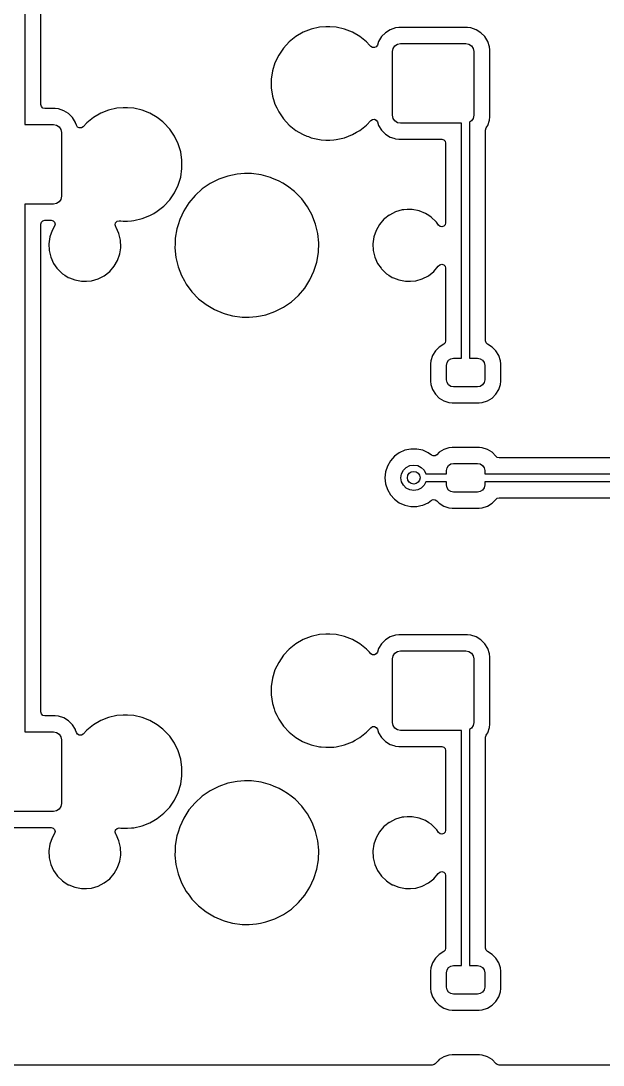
# Model space of a CAD drawing. Extents: x 51 to 201, y -153 to -28.
# Drawn here: x 81.02 to 99.28, y -120.97 to -88.21 of the extents above; entities that cross this region are included whole.
import ezdxf

# ---------------------------------------------------------------- set-up
doc = ezdxf.new("R2010")
doc.units = 0
doc.layers.add('BLACK', color=7, linetype='CONTINUOUS')

msp = doc.modelspace()

# ---------------------------------------------------------------- linework, layer by layer
at = {"layer": 'BLACK', "linetype": 'CONTINUOUS'}
for p, q in [((81.1462, -74.91), (81.1462, -91.46)), ((81.6467, -90.3031), (81.6467, -83.53)), ((90.3809, -88.4094), (90.1214, -88.4686)), ((90.5798, -88.3945), (90.3809, -88.4094)), ((90.7127, -88.3945), (90.5798, -88.3945)), ((90.5798, -88.3945), (90.5798, -88.3945)), ((90.9116, -88.4094), (90.7127, -88.3945)), ((90.7127, -88.3945), (90.7127, -88.3945)), ((91.1711, -88.4686), (90.9116, -88.4094)), ((92.7705, -88.43), (92.6039, -88.4852)), ((92.8732, -88.4195), (92.7705, -88.43)), ((95.0233, -88.4195), (92.8732, -88.4195)), ((95.126, -88.43), (95.0233, -88.4195)), ((95.2926, -88.4852), (95.126, -88.43)), ((89.6433, -88.6989), (89.4352, -88.8648)), ((89.8737, -88.5658), (89.6433, -88.6989)), ((90.1214, -88.4686), (89.8737, -88.5658)), ((91.4188, -88.5658), (91.1711, -88.4686)), ((91.6492, -88.6989), (91.4188, -88.5658)), ((91.7541, -88.7825), (91.6492, -88.6989)), ((92.3305, -88.7013), (92.2384, -88.8507)), ((92.4546, -88.5773), (92.3305, -88.7013)), ((92.6039, -88.4852), (92.4546, -88.5773)), ((95.4419, -88.5773), (95.2926, -88.4852)), ((95.566, -88.7013), (95.4419, -88.5773)), ((95.6581, -88.8507), (95.566, -88.7013)), ((95.566, -88.7013), (95.566, -88.7013)), ((89.2542, -89.0599), (89.1043, -89.2798)), ((89.4352, -88.8648), (89.2542, -89.0599)), ((91.8573, -88.8648), (91.7541, -88.7825)), ((91.95, -88.9647), (91.8573, -88.8648)), ((91.992, -89.01), (91.95, -88.9647)), ((92.0458, -89.044), (91.992, -89.01)), ((92.1093, -89.0469), (92.0458, -89.044)), ((92.1659, -89.0179), (92.1093, -89.0469)), ((92.2006, -88.9647), (92.1659, -89.0179)), ((92.2384, -88.8507), (92.2006, -88.9647)), ((92.6732, -89.17), (92.6923, -89.0743)), ((92.6923, -89.0743), (92.7465, -88.9932)), ((92.7465, -88.9932), (92.8276, -88.939)), ((92.8276, -88.939), (92.9232, -88.92)), ((92.9232, -88.92), (94.9732, -88.92)), ((94.9732, -88.92), (95.0689, -88.939)), ((95.0689, -88.939), (95.15, -88.9932)), ((95.15, -88.9932), (95.2042, -89.0743)), ((95.2042, -89.0743), (95.2232, -89.17)), ((95.7132, -89.0172), (95.6581, -88.8507)), ((95.7237, -89.12), (95.7132, -89.0172)), ((89.1043, -89.2798), (88.9888, -89.5195)), ((92.6732, -91.17), (92.6732, -89.17)), ((95.2232, -89.17), (95.2232, -91.17)), ((95.7237, -90.3031), (95.7237, -89.12)), ((88.9888, -89.5195), (88.9104, -89.7738)), ((88.9104, -89.7738), (88.8708, -90.0369)), ((88.8708, -90.0369), (88.8708, -90.3031)), ((81.6467, -90.8355), (81.6467, -90.3031)), ((88.8708, -90.3031), (88.9104, -90.5662)), ((95.7237, -91.22), (95.7237, -90.3031)), ((88.9104, -90.5662), (88.9647, -90.742)), ((81.6634, -90.8975), (81.6467, -90.8355)), ((81.7087, -90.9429), (81.6634, -90.8975)), ((81.7707, -90.9595), (81.7087, -90.9429)), ((82.0963, -90.9595), (81.7707, -90.9595)), ((82.199, -90.97), (82.0963, -90.9595)), ((82.3656, -91.0252), (82.199, -90.97)), ((82.5149, -91.1173), (82.3656, -91.0252)), ((83.7714, -91.0086), (83.5237, -91.1058)), ((84.0309, -90.9494), (83.7714, -91.0086)), ((84.2298, -90.9345), (84.0309, -90.9494)), ((84.3627, -90.9345), (84.2298, -90.9345)), ((84.2298, -90.9345), (84.2298, -90.9345)), ((84.5616, -90.9494), (84.3627, -90.9345)), ((84.3627, -90.9345), (84.3627, -90.9345)), ((84.8211, -91.0086), (84.5616, -90.9494)), ((85.0688, -91.1058), (84.8211, -91.0086)), ((88.9647, -90.742), (88.9888, -90.8205)), ((88.9888, -90.8205), (89.0438, -90.9345)), ((89.0438, -90.9345), (89.1043, -91.0602)), ((89.1043, -91.0602), (89.2542, -91.2801)), ((82.639, -91.2413), (82.5149, -91.1173)), ((82.7311, -91.3907), (82.639, -91.2413)), ((82.639, -91.2413), (82.639, -91.2413)), ((82.7358, -91.4048), (82.7311, -91.3907)), ((83.2933, -91.2389), (83.0852, -91.4048)), ((83.5237, -91.1058), (83.2933, -91.2389)), ((85.2992, -91.2389), (85.0688, -91.1058)), ((85.4703, -91.3753), (85.2992, -91.2389)), ((85.5073, -91.4048), (85.4703, -91.3753)), ((89.2542, -91.2801), (89.4352, -91.4752)), ((91.8573, -91.4752), (91.992, -91.3299)), ((91.992, -91.3299), (92.0458, -91.296)), ((92.0458, -91.296), (92.1093, -91.2931)), ((92.1093, -91.2931), (92.1659, -91.3221)), ((92.1659, -91.3221), (92.2006, -91.3753)), ((92.2006, -91.3753), (92.2384, -91.4893)), ((92.6923, -91.2657), (92.6732, -91.17)), ((92.7465, -91.3468), (92.6923, -91.2657)), ((92.8276, -91.401), (92.7465, -91.3468)), ((95.15, -91.3468), (95.0913, -91.386)), ((95.0913, -91.386), (95.0913, -98.79)), ((95.2042, -91.2657), (95.15, -91.3468)), ((95.2232, -91.17), (95.2042, -91.2657)), ((95.6581, -91.4893), (95.7132, -91.3228)), ((95.7132, -91.3228), (95.7237, -91.22)), ((81.1462, -91.46), (82.0463, -91.46)), ((82.0463, -91.46), (82.1419, -91.479)), ((82.1419, -91.479), (82.223, -91.5332)), ((82.223, -91.5332), (82.2772, -91.6143)), ((82.2772, -91.6143), (82.2963, -91.71)), ((82.2963, -91.71), (82.2963, -93.71)), ((82.7617, -91.4833), (82.7358, -91.4048)), ((82.7965, -91.5365), (82.7617, -91.4833)), ((82.8531, -91.5654), (82.7965, -91.5365)), ((82.9166, -91.5626), (82.8531, -91.5654)), ((82.9704, -91.5286), (82.9166, -91.5626)), ((83.0852, -91.4048), (82.9704, -91.5286)), ((85.6883, -91.5999), (85.5073, -91.4048)), ((85.8382, -91.8198), (85.6883, -91.5999)), ((89.4352, -91.4752), (89.6433, -91.6411)), ((89.6433, -91.6411), (89.8539, -91.7627)), ((91.4188, -91.7742), (91.5435, -91.7021)), ((91.5435, -91.7021), (91.6492, -91.6411)), ((91.6492, -91.6411), (91.8573, -91.4752)), ((91.6492, -91.6411), (91.6492, -91.6411)), ((92.2384, -91.4893), (92.3305, -91.6387)), ((92.3305, -91.6387), (92.4546, -91.7627)), ((92.9232, -91.42), (92.8276, -91.401)), ((94.8413, -91.42), (92.9232, -91.42)), ((94.8413, -98.79), (94.8413, -91.42)), ((95.5917, -91.632), (95.6102, -91.5669)), ((95.5917, -92.77), (95.5917, -91.632)), ((95.6102, -91.5669), (95.6338, -91.5286)), ((95.6338, -91.5286), (95.6581, -91.4893)), ((85.9537, -92.0595), (85.8382, -91.8198)), ((89.8539, -91.7627), (89.8737, -91.7742)), ((89.8737, -91.7742), (89.9876, -91.8189)), ((89.9876, -91.8189), (90.0386, -91.8389)), ((90.0386, -91.8389), (90.1214, -91.8714)), ((90.1214, -91.8714), (90.3809, -91.9306)), ((90.3809, -91.9306), (90.4377, -91.9349)), ((90.4377, -91.9349), (90.5798, -91.9455)), ((90.5798, -91.9455), (90.5798, -91.9455)), ((90.5798, -91.9455), (90.7127, -91.9455)), ((90.7127, -91.9455), (90.837, -91.9362)), ((90.7127, -91.9455), (90.7127, -91.9455)), ((90.837, -91.9362), (90.9116, -91.9306)), ((90.9116, -91.9306), (91.1711, -91.8714)), ((91.1711, -91.8714), (91.4188, -91.7742)), ((92.4546, -91.7627), (92.4546, -91.7627)), ((92.4546, -91.7627), (92.6039, -91.8548)), ((92.6039, -91.8548), (92.7153, -91.8917)), ((92.7153, -91.8917), (92.7705, -91.91)), ((92.7705, -91.91), (92.781, -91.9111)), ((92.781, -91.9111), (92.8732, -91.9205)), ((92.8732, -91.9205), (94.2167, -91.9205)), ((94.2167, -91.9205), (94.2788, -91.9371)), ((94.2788, -91.9371), (94.3241, -91.9825)), ((94.3241, -91.9825), (94.3407, -92.0445)), ((94.3407, -92.0445), (94.3407, -94.543)), ((86.0321, -92.3138), (85.9537, -92.0595)), ((86.0717, -92.5769), (86.0321, -92.3138)), ((86.0717, -92.8431), (86.0717, -92.5769)), ((86.0321, -93.1062), (86.0717, -92.8431)), ((87.8056, -93.0146), (87.5103, -93.0746)), ((88.031, -92.9995), (87.8056, -93.0146)), ((88.2569, -92.9995), (88.031, -92.9995)), ((88.031, -92.9995), (88.031, -92.9995)), ((88.5555, -93.0397), (88.2569, -92.9995)), ((95.5917, -98.2479), (95.5917, -92.77)), ((85.9537, -93.3605), (86.0321, -93.1062)), ((86.9568, -93.3093), (86.7084, -93.4799)), ((87.2257, -93.1734), (86.9568, -93.3093)), ((87.5103, -93.0746), (87.2257, -93.1734)), ((88.8461, -93.1193), (88.5555, -93.0397)), ((88.5555, -93.0397), (88.5555, -93.0397)), ((88.5555, -93.0397), (88.5555, -93.0397)), ((88.891, -93.1383), (88.8461, -93.1193)), ((89.1235, -93.2369), (88.891, -93.1383)), ((89.2338, -93.3022), (89.1235, -93.2369)), ((89.3828, -93.3904), (89.2338, -93.3022)), ((85.6883, -93.8201), (85.8382, -93.6002)), ((85.8382, -93.6002), (85.9537, -93.3605)), ((86.4849, -93.682), (86.2904, -93.9121)), ((86.7084, -93.4799), (86.4849, -93.682)), ((89.5989, -93.5611), (89.3828, -93.3904)), ((89.6192, -93.5772), (89.5989, -93.5611)), ((89.8287, -93.7938), (89.6192, -93.5772)), ((82.0463, -93.96), (81.1462, -93.96)), ((81.1462, -93.96), (81.1462, -110.51)), ((82.1419, -93.941), (82.0463, -93.96)), ((82.223, -93.8868), (82.1419, -93.941)), ((82.2772, -93.8057), (82.223, -93.8868)), ((82.2963, -93.71), (82.2772, -93.8057)), ((85.5073, -94.0152), (85.6883, -93.8201)), ((86.2904, -93.9121), (86.1283, -94.166)), ((89.8796, -93.8628), (89.8287, -93.7938)), ((90.0074, -94.0363), (89.8796, -93.8628)), ((84.8211, -94.4114), (85.0688, -94.3142)), ((85.0688, -94.3142), (85.1884, -94.2451)), ((85.1884, -94.2451), (85.2992, -94.1811)), ((85.2992, -94.1811), (85.5073, -94.0152)), ((85.2992, -94.1811), (85.2992, -94.1811)), ((86.1283, -94.166), (86.0014, -94.4393)), ((90.1522, -94.3006), (90.0074, -94.0363)), ((90.1756, -94.3613), (90.1522, -94.3006)), ((92.5701, -94.3027), (92.4319, -94.4114)), ((92.575, -94.2989), (92.5701, -94.3027)), ((92.766, -94.2004), (92.575, -94.2989)), ((92.9723, -94.1398), (92.766, -94.2004)), ((93.0324, -94.1341), (92.9723, -94.1398)), ((93.1326, -94.1245), (93.0324, -94.1341)), ((93.2937, -94.1245), (93.1326, -94.1245)), ((93.5048, -94.1652), (93.2937, -94.1245)), ((93.5069, -94.166), (93.5048, -94.1652)), ((93.5048, -94.1652), (93.5048, -94.1652)), ((93.5048, -94.1652), (93.5048, -94.1652)), ((93.7043, -94.2451), (93.5069, -94.166)), ((93.8118, -94.3142), (93.7043, -94.2451)), ((93.8852, -94.3613), (93.8118, -94.3142)), ((81.6467, -94.5845), (81.6634, -94.5225)), ((81.6467, -102.54), (81.6467, -94.5845)), ((81.6634, -94.5225), (81.7087, -94.4771)), ((81.7087, -94.4771), (81.7707, -94.4605)), ((81.7707, -94.4605), (81.9677, -94.4605)), ((81.9677, -94.4605), (82.0297, -94.4771)), ((82.0751, -94.6465), (81.9978, -94.7803)), ((82.0297, -94.4771), (82.0751, -94.5225)), ((82.0751, -94.5225), (82.0917, -94.5845)), ((82.0917, -94.5845), (82.0751, -94.6465)), ((83.9734, -94.6064), (83.9892, -94.539)), ((83.9962, -94.6718), (83.9734, -94.6064)), ((83.9892, -94.539), (84.0388, -94.4906)), ((84.0388, -94.4906), (84.1065, -94.4763)), ((84.1065, -94.4763), (84.1548, -94.4799)), ((84.1548, -94.4799), (84.2298, -94.4855)), ((84.2298, -94.4855), (84.2298, -94.4855)), ((84.2298, -94.4855), (84.3627, -94.4855)), ((84.3627, -94.4855), (84.487, -94.4762)), ((84.3627, -94.4855), (84.3627, -94.4855)), ((84.487, -94.4762), (84.5616, -94.4706)), ((84.5616, -94.4706), (84.8211, -94.4114)), ((85.9507, -94.603), (85.9122, -94.7271)), ((86.0014, -94.4393), (85.9507, -94.603)), ((90.2605, -94.5817), (90.1756, -94.3613)), ((90.3304, -94.8748), (90.2605, -94.5817)), ((92.2653, -94.5942), (92.1578, -94.7803)), ((92.406, -94.4317), (92.2653, -94.5942)), ((92.4319, -94.4114), (92.406, -94.4317)), ((94.0407, -94.5096), (93.8852, -94.3613)), ((94.0499, -94.5225), (94.0407, -94.5096)), ((94.1157, -94.615), (94.0499, -94.5225)), ((94.1631, -94.6548), (94.1157, -94.615)), ((94.2238, -94.6668), (94.1631, -94.6548)), ((94.2828, -94.648), (94.2238, -94.6668)), ((94.3253, -94.603), (94.2828, -94.648)), ((94.3407, -94.543), (94.3253, -94.603)), ((81.9275, -94.9834), (81.8969, -95.1962)), ((81.9978, -94.7803), (81.9275, -94.9834)), ((84.0054, -94.6847), (83.9962, -94.6718)), ((84.0922, -94.8748), (84.0054, -94.6847)), ((84.0947, -94.8802), (84.0922, -94.8748)), ((84.1454, -95.0891), (84.0947, -94.8802)), ((85.9122, -94.7271), (85.862, -95.0242)), ((90.3605, -95.1746), (90.3304, -94.8748)), ((92.0875, -94.9834), (92.0569, -95.1962)), ((92.1578, -94.7803), (92.0875, -94.9834)), ((81.8969, -95.1962), (81.9071, -95.4109)), ((84.1556, -95.3038), (84.1454, -95.0891)), ((84.1525, -95.3254), (84.1556, -95.3038)), ((85.8563, -95.1962), (85.852, -95.3254)), ((85.862, -95.0242), (85.8563, -95.1962)), ((90.3505, -95.4758), (90.3605, -95.1746)), ((92.0569, -95.1962), (92.0671, -95.4109)), ((81.9071, -95.4109), (81.9578, -95.6198)), ((81.9578, -95.6198), (82.0471, -95.8153)), ((84.0547, -95.7197), (84.125, -95.5166)), ((84.125, -95.5166), (84.1525, -95.3254)), ((85.852, -95.3254), (85.8821, -95.6252)), ((85.8821, -95.6252), (85.952, -95.9183)), ((90.3003, -95.7729), (90.3505, -95.4758)), ((92.0671, -95.4109), (92.1178, -95.6198)), ((92.1178, -95.6198), (92.2071, -95.8153)), ((82.0471, -95.8153), (82.1531, -95.9641)), ((82.1531, -95.9641), (82.1718, -95.9904)), ((83.8065, -96.0683), (83.9472, -95.9058)), ((83.9472, -95.9058), (84.0547, -95.7197)), ((85.952, -95.9183), (86.0603, -96.1994)), ((90.2111, -96.0607), (90.3003, -95.7729)), ((92.2071, -95.8153), (92.3131, -95.9641)), ((92.3131, -95.9641), (92.3318, -95.9904)), ((93.9665, -96.0683), (94.1072, -95.9058)), ((94.1072, -95.9058), (94.1094, -95.9021)), ((94.1094, -95.9021), (94.1547, -95.8567)), ((94.1547, -95.8567), (94.2167, -95.8401)), ((94.2167, -95.8401), (94.2788, -95.8567)), ((94.2788, -95.8567), (94.3241, -95.9021)), ((94.3241, -95.9021), (94.3407, -95.9641)), ((94.3407, -95.9641), (94.3407, -98.2479)), ((82.1718, -95.9904), (82.3273, -96.1387)), ((82.3273, -96.1387), (82.4013, -96.1863)), ((82.4013, -96.1863), (82.5082, -96.2549)), ((82.5082, -96.2549), (82.5482, -96.271)), ((82.5482, -96.271), (82.7077, -96.3348)), ((83.2402, -96.3602), (83.4465, -96.2996)), ((83.4465, -96.2996), (83.6375, -96.2011)), ((83.6375, -96.2011), (83.8065, -96.0683)), ((86.0603, -96.1994), (86.1484, -96.3602)), ((90.0842, -96.334), (90.2111, -96.0607)), ((92.3318, -95.9904), (92.4873, -96.1387)), ((92.4873, -96.1387), (92.5613, -96.1863)), ((92.5613, -96.1863), (92.6682, -96.2549)), ((92.6682, -96.2549), (92.7082, -96.271)), ((92.7082, -96.271), (92.8677, -96.3348)), ((93.4002, -96.3602), (93.6065, -96.2996)), ((93.6065, -96.2996), (93.7975, -96.2011)), ((93.7975, -96.2011), (93.9665, -96.0683)), ((82.7077, -96.3348), (82.9188, -96.3755)), ((82.9188, -96.3755), (83.0799, -96.3755)), ((83.0799, -96.3755), (83.2402, -96.3602)), ((83.0799, -96.3755), (83.0799, -96.3755)), ((86.1484, -96.3602), (86.2051, -96.4637)), ((86.2051, -96.4637), (86.3838, -96.7062)), ((89.7276, -96.818), (89.9221, -96.5879)), ((89.9221, -96.5879), (90.0842, -96.334)), ((92.8677, -96.3348), (93.0788, -96.3755)), ((93.0788, -96.3755), (93.2399, -96.3755)), ((93.2399, -96.3755), (93.4002, -96.3602)), ((93.2399, -96.3755), (93.2399, -96.3755)), ((86.3838, -96.7062), (86.5933, -96.9228)), ((86.5933, -96.9228), (86.8297, -97.1096)), ((89.5041, -97.0201), (89.7276, -96.818)), ((86.8297, -97.1096), (87.089, -97.2631)), ((87.089, -97.2631), (87.3664, -97.3807)), ((88.9868, -97.3266), (89.2557, -97.1907)), ((89.2557, -97.1907), (89.5041, -97.0201)), ((87.3664, -97.3807), (87.3664, -97.3807)), ((87.3664, -97.3807), (87.3664, -97.3807)), ((87.3664, -97.3807), (87.4304, -97.3983)), ((87.4304, -97.3983), (87.657, -97.4603)), ((87.657, -97.4603), (87.9556, -97.5005)), ((87.9556, -97.5005), (88.1815, -97.5005)), ((88.1815, -97.5005), (88.4069, -97.4854)), ((88.1815, -97.5005), (88.1815, -97.5005)), ((88.4069, -97.4854), (88.5302, -97.4603)), ((88.5302, -97.4603), (88.7022, -97.4254)), ((88.7022, -97.4254), (88.9868, -97.3266)), ((94.3407, -98.2479), (94.325, -98.3083)), ((95.6075, -98.3083), (95.5917, -98.2479)), ((94.0183, -98.562), (93.9292, -98.7063)), ((94.1382, -98.442), (94.0183, -98.562)), ((94.2818, -98.3534), (94.1382, -98.442)), ((94.325, -98.3083), (94.2818, -98.3534)), ((95.6507, -98.3534), (95.6075, -98.3083)), ((95.7943, -98.442), (95.6507, -98.3534)), ((95.9142, -98.562), (95.7943, -98.442)), ((96.0033, -98.7063), (95.9142, -98.562)), ((93.8759, -98.8673), (93.8657, -98.9667)), ((93.9292, -98.7063), (93.8759, -98.8673)), ((94.3834, -98.9289), (94.4322, -98.8559)), ((94.4322, -98.8559), (94.5051, -98.8071)), ((94.5051, -98.8071), (94.5913, -98.79)), ((94.5913, -98.79), (94.8413, -98.79)), ((95.0913, -98.79), (95.3413, -98.79)), ((95.3413, -98.79), (95.4274, -98.8071)), ((95.4274, -98.8071), (95.5003, -98.8559)), ((95.5003, -98.8559), (95.5491, -98.9289)), ((96.0566, -98.8673), (96.0033, -98.7063)), ((96.0033, -98.7063), (96.0033, -98.7063)), ((96.0033, -98.7063), (96.0033, -98.7063)), ((96.0667, -98.9667), (96.0566, -98.8673)), ((93.8657, -98.9667), (93.8657, -99.5133)), ((94.3662, -99.015), (94.3834, -98.9289)), ((94.3662, -99.465), (94.3662, -99.015)), ((95.5491, -98.9289), (95.5662, -99.015)), ((95.5662, -99.015), (95.5662, -99.465)), ((96.0667, -99.5133), (96.0667, -98.9667)), ((93.8657, -99.5133), (93.8759, -99.6127)), ((94.3834, -99.5511), (94.3662, -99.465)), ((94.4322, -99.6241), (94.3834, -99.5511)), ((95.5491, -99.5511), (95.5003, -99.6241)), ((95.5662, -99.465), (95.5491, -99.5511)), ((96.0566, -99.6127), (96.0667, -99.5133)), ((93.8759, -99.6127), (93.9292, -99.7737)), ((93.9292, -99.7737), (94.0183, -99.918)), ((94.5051, -99.6729), (94.4322, -99.6241)), ((94.5913, -99.69), (94.5051, -99.6729)), ((95.3413, -99.69), (94.5913, -99.69)), ((95.4274, -99.6729), (95.3413, -99.69)), ((95.5003, -99.6241), (95.4274, -99.6729)), ((95.9142, -99.918), (96.0033, -99.7737)), ((96.0033, -99.7737), (96.0566, -99.6127)), ((94.0183, -99.918), (94.1382, -100.038)), ((94.1382, -100.038), (94.2826, -100.127)), ((94.2826, -100.127), (94.2826, -100.127)), ((94.2826, -100.127), (94.2826, -100.127)), ((94.2826, -100.127), (94.4435, -100.18)), ((94.4435, -100.18), (94.5429, -100.191)), ((94.5429, -100.191), (95.3896, -100.19)), ((95.3896, -100.19), (95.489, -100.18)), ((95.489, -100.18), (95.6499, -100.127)), ((95.6499, -100.127), (95.7943, -100.038)), ((95.7943, -100.038), (95.9142, -99.918)), ((92.7341, -101.867), (92.6075, -102.008)), ((92.8873, -101.756), (92.7341, -101.867)), ((93.0602, -101.679), (92.8873, -101.756)), ((93.2454, -101.639), (93.0602, -101.679)), ((93.4346, -101.639), (93.2454, -101.639)), ((93.2454, -101.639), (93.2454, -101.639)), ((93.6198, -101.679), (93.4346, -101.639)), ((93.4346, -101.639), (93.4346, -101.639)), ((93.7927, -101.756), (93.6198, -101.679)), ((93.8991, -101.833), (93.7927, -101.756)), ((93.9526, -101.855), (93.8991, -101.833)), ((94.0103, -101.851), (93.9526, -101.855)), ((94.0597, -101.821), (94.0103, -101.851)), ((94.1382, -101.742), (94.0597, -101.821)), ((94.2826, -101.653), (94.1382, -101.742)), ((94.4435, -101.6), (94.2826, -101.653)), ((94.5429, -101.59), (94.4435, -101.6)), ((95.3896, -101.59), (94.5429, -101.59)), ((95.3997, -101.591), (95.3896, -101.59)), ((95.489, -101.6), (95.3997, -101.591)), ((95.6499, -101.653), (95.489, -101.6)), ((95.7943, -101.742), (95.6499, -101.653)), ((95.9142, -101.862), (95.7943, -101.742)), ((95.7943, -101.742), (95.7943, -101.742)), ((95.7943, -101.742), (95.7943, -101.742)), ((95.9245, -101.872), (95.9142, -101.862)), ((95.9142, -101.862), (95.9142, -101.862)), ((95.926, -101.871), (95.9245, -101.872)), ((95.9554, -101.899), (95.926, -101.871)), ((92.5128, -102.172), (92.4543, -102.352)), ((92.6075, -102.008), (92.5128, -102.172)), ((93.1049, -102.216), (93.2164, -102.16)), ((93.2164, -102.16), (93.34, -102.14)), ((93.34, -102.14), (93.4636, -102.16)), ((93.4636, -102.16), (93.5751, -102.216)), ((94.3834, -102.229), (94.4322, -102.156)), ((94.4322, -102.156), (94.5051, -102.107)), ((94.5051, -102.107), (94.5913, -102.09)), ((94.5913, -102.09), (95.3413, -102.09)), ((95.3413, -102.09), (95.4274, -102.107)), ((95.4274, -102.107), (95.5003, -102.156)), ((95.5003, -102.156), (95.5491, -102.229)), ((96.0158, -101.914), (95.9554, -101.899)), ((115.348, -101.914), (96.0158, -101.914)), ((92.4543, -102.352), (92.4345, -102.54)), ((92.94, -102.54), (92.9596, -102.416)), ((92.9596, -102.416), (93.0164, -102.305)), ((93.0164, -102.305), (93.1049, -102.216)), ((93.5751, -102.216), (93.6636, -102.305)), ((93.6636, -102.305), (93.7197, -102.415)), ((93.7197, -102.415), (94.3662, -102.415)), ((94.3662, -102.315), (94.3834, -102.229)), ((94.3662, -102.415), (94.3662, -102.315)), ((95.5491, -102.229), (95.5662, -102.315)), ((95.5662, -102.315), (95.5662, -102.415)), ((95.5662, -102.415), (115.797, -102.415)), ((81.6467, -109.353), (81.6467, -102.54)), ((92.4345, -102.54), (92.4543, -102.728)), ((92.4543, -102.728), (92.5128, -102.908)), ((92.9596, -102.664), (92.94, -102.54)), ((93.0164, -102.775), (92.9596, -102.664)), ((93.1049, -102.864), (93.0164, -102.775)), ((93.6636, -102.775), (93.5751, -102.864)), ((93.7197, -102.665), (93.6636, -102.775)), ((94.3662, -102.665), (93.7197, -102.665)), ((94.3662, -102.765), (94.3662, -102.665)), ((94.3834, -102.851), (94.3662, -102.765)), ((94.4322, -102.924), (94.3834, -102.851)), ((95.5491, -102.851), (95.5003, -102.924)), ((95.5662, -102.765), (95.5491, -102.851)), ((115.797, -102.665), (95.5662, -102.665)), ((95.5662, -102.665), (95.5662, -102.765)), ((92.5128, -102.908), (92.6075, -103.072)), ((92.6075, -103.072), (92.7341, -103.213)), ((93.2164, -102.92), (93.1049, -102.864)), ((93.34, -102.94), (93.2164, -102.92)), ((93.4636, -102.92), (93.34, -102.94)), ((93.5751, -102.864), (93.4636, -102.92)), ((94.5051, -102.973), (94.4322, -102.924)), ((94.5913, -102.99), (94.5051, -102.973)), ((95.3413, -102.99), (94.5913, -102.99)), ((95.4274, -102.973), (95.3413, -102.99)), ((95.5003, -102.924), (95.4274, -102.973)), ((95.926, -103.209), (95.9554, -103.181)), ((95.9554, -103.181), (96.0158, -103.165)), ((96.0158, -103.165), (115.348, -103.165)), ((92.7341, -103.213), (92.8873, -103.324)), ((92.8873, -103.324), (93.0602, -103.401)), ((93.0602, -103.401), (93.2454, -103.441)), ((93.2454, -103.441), (93.2454, -103.441)), ((93.2454, -103.441), (93.4346, -103.441)), ((93.4346, -103.441), (93.5581, -103.414)), ((93.4346, -103.441), (93.4346, -103.441)), ((93.5581, -103.414), (93.6198, -103.401)), ((93.6198, -103.401), (93.7927, -103.324)), ((93.7927, -103.324), (93.8991, -103.247)), ((93.8991, -103.247), (93.9526, -103.225)), ((93.9526, -103.225), (94.0103, -103.229)), ((94.0103, -103.229), (94.0597, -103.259)), ((94.0597, -103.259), (94.1382, -103.338)), ((94.1382, -103.338), (94.2826, -103.427)), ((94.2826, -103.427), (94.2826, -103.427)), ((94.2826, -103.427), (94.2826, -103.427)), ((94.2826, -103.427), (94.4435, -103.48)), ((94.4435, -103.48), (94.5429, -103.49)), ((94.5429, -103.49), (95.3896, -103.49)), ((95.3896, -103.49), (95.489, -103.48)), ((95.489, -103.48), (95.6499, -103.427)), ((95.6499, -103.427), (95.7943, -103.338)), ((95.7943, -103.338), (95.9142, -103.218)), ((95.9142, -103.218), (95.9245, -103.208)), ((95.9142, -103.218), (95.9142, -103.218)), ((95.9245, -103.208), (95.926, -103.209)), ((90.5798, -107.444), (90.3809, -107.459)), ((90.7127, -107.444), (90.5798, -107.444)), ((90.5798, -107.444), (90.5798, -107.444)), ((90.9116, -107.459), (90.7127, -107.444)), ((90.7127, -107.444), (90.7127, -107.444)), ((89.6433, -107.749), (89.4352, -107.915)), ((89.8737, -107.616), (89.6433, -107.749)), ((90.1214, -107.519), (89.8737, -107.616)), ((90.3809, -107.459), (90.1214, -107.519)), ((91.1711, -107.519), (90.9116, -107.459)), ((91.4188, -107.616), (91.1711, -107.519)), ((91.6492, -107.749), (91.4188, -107.616)), ((91.7541, -107.833), (91.6492, -107.749)), ((92.3305, -107.751), (92.2384, -107.901)), ((92.4546, -107.627), (92.3305, -107.751)), ((92.6039, -107.535), (92.4546, -107.627)), ((92.7705, -107.48), (92.6039, -107.535)), ((92.8732, -107.469), (92.7705, -107.48)), ((95.0233, -107.469), (92.8732, -107.469)), ((95.126, -107.48), (95.0233, -107.469)), ((95.2926, -107.535), (95.126, -107.48)), ((95.4419, -107.627), (95.2926, -107.535)), ((95.566, -107.751), (95.4419, -107.627)), ((95.6581, -107.901), (95.566, -107.751)), ((95.566, -107.751), (95.566, -107.751)), ((89.4352, -107.915), (89.2542, -108.11)), ((91.8573, -107.915), (91.7541, -107.833)), ((91.95, -108.015), (91.8573, -107.915)), ((91.992, -108.06), (91.95, -108.015)), ((92.0458, -108.094), (91.992, -108.06)), ((92.1093, -108.097), (92.0458, -108.094)), ((92.1659, -108.068), (92.1093, -108.097)), ((92.2006, -108.015), (92.1659, -108.068)), ((92.2384, -107.901), (92.2006, -108.015)), ((92.6923, -108.124), (92.7465, -108.043)), ((92.7465, -108.043), (92.8276, -107.989)), ((92.8276, -107.989), (92.9232, -107.97)), ((92.9232, -107.97), (94.9732, -107.97)), ((94.9732, -107.97), (95.0689, -107.989)), ((95.0689, -107.989), (95.15, -108.043)), ((95.15, -108.043), (95.2042, -108.124)), ((95.7132, -108.067), (95.6581, -107.901)), ((95.7237, -108.17), (95.7132, -108.067)), ((89.1043, -108.33), (88.9888, -108.57)), ((89.2542, -108.11), (89.1043, -108.33)), ((92.6732, -108.22), (92.6923, -108.124)), ((92.6732, -110.22), (92.6732, -108.22)), ((95.2042, -108.124), (95.2232, -108.22)), ((95.2232, -108.22), (95.2232, -110.22)), ((95.7237, -110.27), (95.7237, -108.17)), ((88.9888, -108.57), (88.9104, -108.824)), ((88.9104, -108.824), (88.8708, -109.087)), ((81.6467, -109.885), (81.6467, -109.353)), ((88.8708, -109.087), (88.8708, -109.353)), ((88.8708, -109.353), (88.9104, -109.616)), ((88.9104, -109.616), (88.9647, -109.792)), ((81.6634, -109.947), (81.6467, -109.885)), ((81.7087, -109.993), (81.6634, -109.947)), ((81.7707, -110.009), (81.7087, -109.993)), ((82.0963, -110.009), (81.7707, -110.009)), ((82.199, -110.02), (82.0963, -110.009)), ((82.3656, -110.075), (82.199, -110.02)), ((83.7714, -110.059), (83.5237, -110.156)), ((84.0309, -109.999), (83.7714, -110.059)), ((84.2298, -109.984), (84.0309, -109.999)), ((84.3627, -109.984), (84.2298, -109.984)), ((84.2298, -109.984), (84.2298, -109.984)), ((84.5616, -109.999), (84.3627, -109.984)), ((84.3627, -109.984), (84.3627, -109.984)), ((84.8211, -110.059), (84.5616, -109.999)), ((85.0688, -110.156), (84.8211, -110.059)), ((88.9647, -109.792), (88.9888, -109.87)), ((88.9888, -109.87), (89.0438, -109.984)), ((89.0438, -109.984), (89.1043, -110.11)), ((82.5149, -110.167), (82.3656, -110.075)), ((82.639, -110.291), (82.5149, -110.167)), ((82.7311, -110.441), (82.639, -110.291)), ((82.639, -110.291), (82.639, -110.291)), ((83.2933, -110.289), (83.0852, -110.455)), ((83.5237, -110.156), (83.2933, -110.289)), ((85.2992, -110.289), (85.0688, -110.156)), ((85.4703, -110.425), (85.2992, -110.289)), ((89.1043, -110.11), (89.2542, -110.33)), ((89.2542, -110.33), (89.4352, -110.525)), ((91.8573, -110.525), (91.992, -110.38)), ((91.992, -110.38), (92.0458, -110.346)), ((92.0458, -110.346), (92.1093, -110.343)), ((92.1093, -110.343), (92.1659, -110.372)), ((92.1659, -110.372), (92.2006, -110.425)), ((92.6923, -110.316), (92.6732, -110.22)), ((92.7465, -110.397), (92.6923, -110.316)), ((95.2042, -110.316), (95.15, -110.397)), ((95.2232, -110.22), (95.2042, -110.316)), ((95.6581, -110.539), (95.7132, -110.373)), ((95.7132, -110.373), (95.7237, -110.27)), ((81.1462, -110.51), (82.0463, -110.51)), ((82.0463, -110.51), (82.1419, -110.529)), ((82.1419, -110.529), (82.223, -110.583)), ((82.223, -110.583), (82.2772, -110.664)), ((82.2772, -110.664), (82.2963, -110.76)), ((82.7358, -110.455), (82.7311, -110.441)), ((82.7617, -110.533), (82.7358, -110.455)), ((82.7965, -110.586), (82.7617, -110.533)), ((82.8531, -110.615), (82.7965, -110.586)), ((82.9166, -110.613), (82.8531, -110.615)), ((82.9704, -110.579), (82.9166, -110.613)), ((83.0852, -110.455), (82.9704, -110.579)), ((85.5073, -110.455), (85.4703, -110.425)), ((85.6883, -110.65), (85.5073, -110.455)), ((85.8382, -110.87), (85.6883, -110.65)), ((89.4352, -110.525), (89.6433, -110.691)), ((89.6433, -110.691), (89.8539, -110.813)), ((91.5063, -110.774), (91.6492, -110.691)), ((91.6492, -110.691), (91.8573, -110.525)), ((91.6492, -110.691), (91.6492, -110.691)), ((92.2006, -110.425), (92.2384, -110.539)), ((92.2384, -110.539), (92.3305, -110.689)), ((92.3305, -110.689), (92.4546, -110.813)), ((92.8276, -110.451), (92.7465, -110.397)), ((92.9232, -110.47), (92.8276, -110.451)), ((94.8413, -110.47), (92.9232, -110.47)), ((94.8413, -117.84), (94.8413, -110.47)), ((95.15, -110.397), (95.0913, -110.436)), ((95.0913, -110.436), (95.0913, -117.84)), ((95.5917, -110.682), (95.6102, -110.617)), ((95.5917, -112.81), (95.5917, -110.682)), ((95.6102, -110.617), (95.6338, -110.579)), ((95.6338, -110.579), (95.6581, -110.539)), ((82.2963, -110.76), (82.2963, -112.76)), ((85.9537, -111.11), (85.8382, -110.87)), ((89.8539, -110.813), (89.8737, -110.824)), ((89.8737, -110.824), (90.1214, -110.921)), ((90.1214, -110.921), (90.3809, -110.981)), ((90.3809, -110.981), (90.4377, -110.985)), ((90.4377, -110.985), (90.5798, -110.995)), ((90.5798, -110.995), (90.5798, -110.995)), ((90.5798, -110.995), (90.7127, -110.995)), ((90.7127, -110.995), (90.837, -110.986)), ((90.7127, -110.995), (90.7127, -110.995)), ((90.837, -110.986), (90.9116, -110.981)), ((90.9116, -110.981), (91.1711, -110.921)), ((91.1711, -110.921), (91.4188, -110.824)), ((91.4188, -110.824), (91.5063, -110.774)), ((92.4546, -110.813), (92.4546, -110.813)), ((92.4546, -110.813), (92.6039, -110.905)), ((92.6039, -110.905), (92.7153, -110.942)), ((92.7153, -110.942), (92.7705, -110.96)), ((92.7705, -110.96), (92.781, -110.961)), ((92.781, -110.961), (92.8732, -110.971)), ((92.8732, -110.971), (94.2167, -110.97)), ((94.2167, -110.97), (94.2788, -110.987)), ((94.2788, -110.987), (94.3241, -111.032)), ((94.3241, -111.032), (94.3407, -111.094)), ((86.0321, -111.364), (85.9537, -111.11)), ((86.0717, -111.627), (86.0321, -111.364)), ((94.3407, -111.094), (94.3407, -113.593)), ((86.0717, -111.893), (86.0717, -111.627)), ((86.0321, -112.156), (86.0717, -111.893)), ((85.9537, -112.41), (86.0321, -112.156)), ((87.2257, -112.223), (86.9568, -112.359)), ((87.5103, -112.125), (87.2257, -112.223)), ((87.8056, -112.065), (87.5103, -112.125)), ((88.031, -112.049), (87.8056, -112.065)), ((88.2569, -112.049), (88.031, -112.049)), ((88.031, -112.049), (88.031, -112.049)), ((88.5555, -112.09), (88.2569, -112.049)), ((88.8461, -112.169), (88.5555, -112.09)), ((88.5555, -112.09), (88.5555, -112.09)), ((88.5555, -112.09), (88.5555, -112.09)), ((88.9419, -112.21), (88.8461, -112.169)), ((89.1235, -112.287), (88.9419, -112.21)), ((89.2458, -112.359), (89.1235, -112.287)), ((85.6883, -112.87), (85.8382, -112.65)), ((85.8382, -112.65), (85.9537, -112.41)), ((86.7084, -112.53), (86.4849, -112.732)), ((86.9568, -112.359), (86.7084, -112.53)), ((89.3828, -112.44), (89.2458, -112.359)), ((89.496, -112.53), (89.3828, -112.44)), ((89.6192, -112.627), (89.496, -112.53)), ((89.8287, -112.844), (89.6192, -112.627)), ((82.0463, -113.01), (79.9963, -113.01)), ((82.1419, -112.991), (82.0463, -113.01)), ((82.223, -112.937), (82.1419, -112.991)), ((82.2772, -112.856), (82.223, -112.937)), ((82.2963, -112.76), (82.2772, -112.856)), ((85.5073, -113.065), (85.6883, -112.87)), ((86.2904, -112.962), (86.1283, -113.216)), ((86.4849, -112.732), (86.2904, -112.962)), ((89.8796, -112.913), (89.8287, -112.844)), ((90.0074, -113.086), (89.8796, -112.913)), ((95.5917, -117.298), (95.5917, -112.81)), ((85.0688, -113.364), (85.1884, -113.295)), ((85.1884, -113.295), (85.2992, -113.231)), ((85.2992, -113.231), (85.5073, -113.065)), ((85.2992, -113.231), (85.2992, -113.231)), ((86.1283, -113.216), (86.0014, -113.489)), ((90.1522, -113.351), (90.0074, -113.086)), ((92.766, -113.25), (92.575, -113.349)), ((92.9723, -113.19), (92.766, -113.25)), ((93.0324, -113.184), (92.9723, -113.19)), ((93.1326, -113.174), (93.0324, -113.184)), ((93.2937, -113.174), (93.1326, -113.174)), ((93.5048, -113.215), (93.2937, -113.174)), ((93.5069, -113.216), (93.5048, -113.215)), ((93.5048, -113.215), (93.5048, -113.215)), ((93.5048, -113.215), (93.5048, -113.215)), ((93.7043, -113.295), (93.5069, -113.216)), ((93.8118, -113.364), (93.7043, -113.295)), ((79.9462, -113.51), (81.9677, -113.51)), ((81.9677, -113.51), (82.0297, -113.527)), ((82.0297, -113.527), (82.0751, -113.572)), ((82.0751, -113.572), (82.0917, -113.634)), ((82.0917, -113.634), (82.0751, -113.696)), ((83.9734, -113.656), (83.9892, -113.589)), ((83.9962, -113.722), (83.9734, -113.656)), ((83.9892, -113.589), (84.0388, -113.541)), ((84.0388, -113.541), (84.1065, -113.526)), ((84.1065, -113.526), (84.1548, -113.53)), ((84.1548, -113.53), (84.2298, -113.535)), ((84.2298, -113.535), (84.2298, -113.535)), ((84.2298, -113.535), (84.3627, -113.535)), ((84.3627, -113.535), (84.487, -113.526)), ((84.3627, -113.535), (84.3627, -113.535)), ((84.487, -113.526), (84.5616, -113.521)), ((84.5616, -113.521), (84.8211, -113.461)), ((84.8211, -113.461), (85.0688, -113.364)), ((85.9507, -113.653), (85.9122, -113.777)), ((86.0014, -113.489), (85.9507, -113.653)), ((90.1756, -113.411), (90.1522, -113.351)), ((90.2605, -113.632), (90.1756, -113.411)), ((90.3304, -113.925), (90.2605, -113.632)), ((92.2653, -113.644), (92.1578, -113.83)), ((92.406, -113.482), (92.2653, -113.644)), ((92.4319, -113.461), (92.406, -113.482)), ((92.5701, -113.353), (92.4319, -113.461)), ((92.575, -113.349), (92.5701, -113.353)), ((93.8852, -113.411), (93.8118, -113.364)), ((94.0407, -113.56), (93.8852, -113.411)), ((94.0617, -113.589), (94.0407, -113.56)), ((94.1157, -113.665), (94.0617, -113.589)), ((94.1631, -113.705), (94.1157, -113.665)), ((94.3253, -113.653), (94.2828, -113.698)), ((94.3407, -113.593), (94.3253, -113.653)), ((81.9978, -113.83), (81.9275, -114.033)), ((82.0751, -113.696), (81.9978, -113.83)), ((84.0054, -113.735), (83.9962, -113.722)), ((84.0922, -113.925), (84.0054, -113.735)), ((84.0947, -113.93), (84.0922, -113.925)), ((84.1454, -114.139), (84.0947, -113.93)), ((85.9122, -113.777), (85.862, -114.074)), ((90.3605, -114.225), (90.3304, -113.925)), ((92.1578, -113.83), (92.0875, -114.033)), ((94.2238, -113.717), (94.1631, -113.705)), ((94.2828, -113.698), (94.2238, -113.717)), ((81.9275, -114.033), (81.8969, -114.246)), ((81.8969, -114.246), (81.9071, -114.461)), ((84.1556, -114.354), (84.1454, -114.139)), ((85.8563, -114.246), (85.852, -114.375)), ((85.862, -114.074), (85.8563, -114.246)), ((90.3505, -114.526), (90.3605, -114.225)), ((92.0875, -114.033), (92.0569, -114.246)), ((92.0569, -114.246), (92.0671, -114.461)), ((81.9071, -114.461), (81.9578, -114.67)), ((84.0547, -114.77), (84.125, -114.567)), ((84.125, -114.567), (84.1525, -114.375)), ((84.1525, -114.375), (84.1556, -114.354)), ((85.852, -114.375), (85.8821, -114.675)), ((90.3003, -114.823), (90.3505, -114.526)), ((92.0671, -114.461), (92.1178, -114.67)), ((81.9578, -114.67), (82.0471, -114.865)), ((82.0471, -114.865), (82.1491, -115.009)), ((83.8065, -115.118), (83.9472, -114.956)), ((83.9472, -114.956), (84.0547, -114.77)), ((85.8821, -114.675), (85.952, -114.968)), ((85.952, -114.968), (86.0603, -115.249)), ((90.2111, -115.111), (90.3003, -114.823)), ((92.1178, -114.67), (92.2071, -114.865)), ((92.2071, -114.865), (92.3091, -115.009)), ((93.9665, -115.118), (94.1072, -114.956)), ((94.1072, -114.956), (94.1094, -114.952)), ((94.1094, -114.952), (94.1547, -114.907)), ((94.1547, -114.907), (94.2167, -114.89)), ((94.2167, -114.89), (94.2788, -114.907)), ((94.2788, -114.907), (94.3241, -114.952)), ((94.3241, -114.952), (94.3407, -115.014)), ((82.1491, -115.009), (82.1718, -115.04)), ((82.1718, -115.04), (82.3273, -115.189)), ((82.3273, -115.189), (82.3674, -115.214)), ((82.3674, -115.214), (82.5082, -115.305)), ((82.5082, -115.305), (82.5283, -115.313)), ((83.4465, -115.35), (83.6375, -115.251)), ((83.6375, -115.251), (83.8065, -115.118)), ((86.0603, -115.249), (86.2051, -115.514)), ((90.0842, -115.384), (90.2111, -115.111)), ((92.3091, -115.009), (92.3318, -115.04)), ((92.3318, -115.04), (92.4873, -115.189)), ((92.4873, -115.189), (92.5274, -115.214)), ((92.5274, -115.214), (92.6682, -115.305)), ((92.6682, -115.305), (92.6883, -115.313)), ((93.6065, -115.35), (93.7975, -115.251)), ((93.7975, -115.251), (93.9665, -115.118)), ((94.3407, -115.014), (94.3407, -117.298)), ((82.5283, -115.313), (82.7077, -115.385)), ((82.7077, -115.385), (82.9188, -115.425)), ((82.9188, -115.425), (83.0799, -115.425)), ((83.0799, -115.425), (83.2402, -115.41)), ((83.0799, -115.425), (83.0799, -115.425)), ((83.2402, -115.41), (83.4465, -115.35)), ((86.2051, -115.514), (86.2966, -115.638)), ((89.9221, -115.638), (90.0842, -115.384)), ((92.6883, -115.313), (92.8677, -115.385)), ((92.8677, -115.385), (93.0788, -115.425)), ((93.0788, -115.425), (93.2399, -115.425)), ((93.2399, -115.425), (93.4002, -115.41)), ((93.2399, -115.425), (93.2399, -115.425)), ((93.4002, -115.41), (93.6065, -115.35)), ((86.2966, -115.638), (86.3838, -115.756)), ((86.3838, -115.756), (86.5933, -115.973)), ((89.5041, -116.07), (89.7276, -115.868)), ((89.7276, -115.868), (89.9221, -115.638)), ((86.5933, -115.973), (86.8297, -116.16)), ((86.8297, -116.16), (87.089, -116.313)), ((88.9868, -116.377), (89.2557, -116.241)), ((89.2557, -116.241), (89.5041, -116.07)), ((87.089, -116.313), (87.3664, -116.431)), ((87.3664, -116.431), (87.3664, -116.431)), ((87.3664, -116.431), (87.3664, -116.431)), ((87.3664, -116.431), (87.4304, -116.448)), ((87.4304, -116.448), (87.657, -116.51)), ((87.657, -116.51), (87.9556, -116.55)), ((87.9556, -116.55), (88.1815, -116.55)), ((88.1815, -116.55), (88.4069, -116.535)), ((88.1815, -116.55), (88.1815, -116.55)), ((88.4069, -116.535), (88.5302, -116.51)), ((88.5302, -116.51), (88.7022, -116.475)), ((88.7022, -116.475), (88.9868, -116.377)), ((94.1382, -117.492), (94.0183, -117.612)), ((94.2818, -117.403), (94.1382, -117.492)), ((94.325, -117.358), (94.2818, -117.403)), ((94.3407, -117.298), (94.325, -117.358)), ((95.6075, -117.358), (95.5917, -117.298)), ((95.6507, -117.403), (95.6075, -117.358)), ((95.7943, -117.492), (95.6507, -117.403)), ((95.9142, -117.612), (95.7943, -117.492)), ((93.8759, -117.917), (93.8657, -118.017)), ((93.9292, -117.756), (93.8759, -117.917)), ((94.0183, -117.612), (93.9292, -117.756)), ((94.3834, -117.979), (94.4322, -117.906)), ((94.4322, -117.906), (94.5051, -117.857)), ((94.5051, -117.857), (94.5913, -117.84)), ((94.5913, -117.84), (94.8413, -117.84)), ((95.0913, -117.84), (95.3413, -117.84)), ((95.3413, -117.84), (95.4274, -117.857)), ((95.4274, -117.857), (95.5003, -117.906)), ((95.5003, -117.906), (95.5491, -117.979)), ((96.0033, -117.756), (95.9142, -117.612)), ((96.0566, -117.917), (96.0033, -117.756)), ((96.0033, -117.756), (96.0033, -117.756)), ((96.0033, -117.756), (96.0033, -117.756)), ((96.0667, -118.017), (96.0566, -117.917)), ((93.8657, -118.017), (93.8657, -118.563)), ((94.3662, -118.065), (94.3834, -117.979)), ((94.3662, -118.515), (94.3662, -118.065)), ((95.5491, -117.979), (95.5662, -118.065)), ((95.5662, -118.065), (95.5662, -118.515)), ((96.0667, -118.563), (96.0667, -118.017)), ((93.8657, -118.563), (93.8759, -118.663)), ((94.3834, -118.601), (94.3662, -118.515)), ((95.5662, -118.515), (95.5491, -118.601)), ((96.0566, -118.663), (96.0667, -118.563)), ((93.8759, -118.663), (93.9292, -118.824)), ((93.9292, -118.824), (94.0183, -118.968)), ((94.4322, -118.674), (94.3834, -118.601)), ((94.5051, -118.723), (94.4322, -118.674)), ((94.5913, -118.74), (94.5051, -118.723)), ((95.3413, -118.74), (94.5913, -118.74)), ((95.4274, -118.723), (95.3413, -118.74)), ((95.5003, -118.674), (95.4274, -118.723)), ((95.5491, -118.601), (95.5003, -118.674)), ((95.9142, -118.968), (96.0033, -118.824)), ((96.0033, -118.824), (96.0034, -118.823)), ((96.0034, -118.823), (96.0566, -118.663)), ((94.0183, -118.968), (94.1382, -119.088)), ((94.1382, -119.088), (94.2826, -119.177)), ((94.2826, -119.177), (94.2826, -119.177)), ((94.2826, -119.177), (94.2826, -119.177)), ((94.2826, -119.177), (94.4435, -119.23)), ((94.4435, -119.23), (94.5429, -119.24)), ((95.3896, -119.24), (95.489, -119.23)), ((95.489, -119.23), (95.6499, -119.177)), ((95.6499, -119.177), (95.6547, -119.174)), ((95.6547, -119.174), (95.7943, -119.088)), ((95.7943, -119.088), (95.9142, -118.968)), ((94.5429, -119.24), (95.3896, -119.24)), ((94.1012, -120.829), (94.0183, -120.912)), ((94.1382, -120.792), (94.1012, -120.829)), ((94.2826, -120.703), (94.1382, -120.792)), ((94.4435, -120.65), (94.2826, -120.703)), ((94.5429, -120.639), (94.4435, -120.65)), ((95.3896, -120.639), (94.5429, -120.639)), ((95.3997, -120.641), (95.3896, -120.639)), ((95.489, -120.65), (95.3997, -120.641)), ((95.6499, -120.703), (95.489, -120.65)), ((95.7943, -120.792), (95.6499, -120.703)), ((95.9142, -120.912), (95.7943, -120.792)), ((95.7943, -120.792), (95.7943, -120.792)), ((95.7943, -120.792), (95.7943, -120.792)), ((93.9167, -120.965), (78.3937, -120.965)), ((93.9771, -120.949), (93.9167, -120.965)), ((94.0065, -120.921), (93.9771, -120.949)), ((94.008, -120.922), (94.0065, -120.921)), ((94.0183, -120.912), (94.008, -120.922)), ((94.0183, -120.912), (94.0183, -120.912)), ((95.9245, -120.922), (95.9142, -120.912)), ((95.9142, -120.912), (95.9142, -120.912)), ((95.926, -120.921), (95.9245, -120.922)), ((95.9554, -120.949), (95.926, -120.921)), ((96.0158, -120.965), (95.9554, -120.949)), ((115.348, -120.965), (96.0158, -120.965))]:
    msp.add_line(p, q, dxfattribs=at)
at = {"layer": 'BLACK'}
msp.add_circle((93.34, -102.54), 0.2, dxfattribs=at)

doc.saveas('drawing.dxf')
